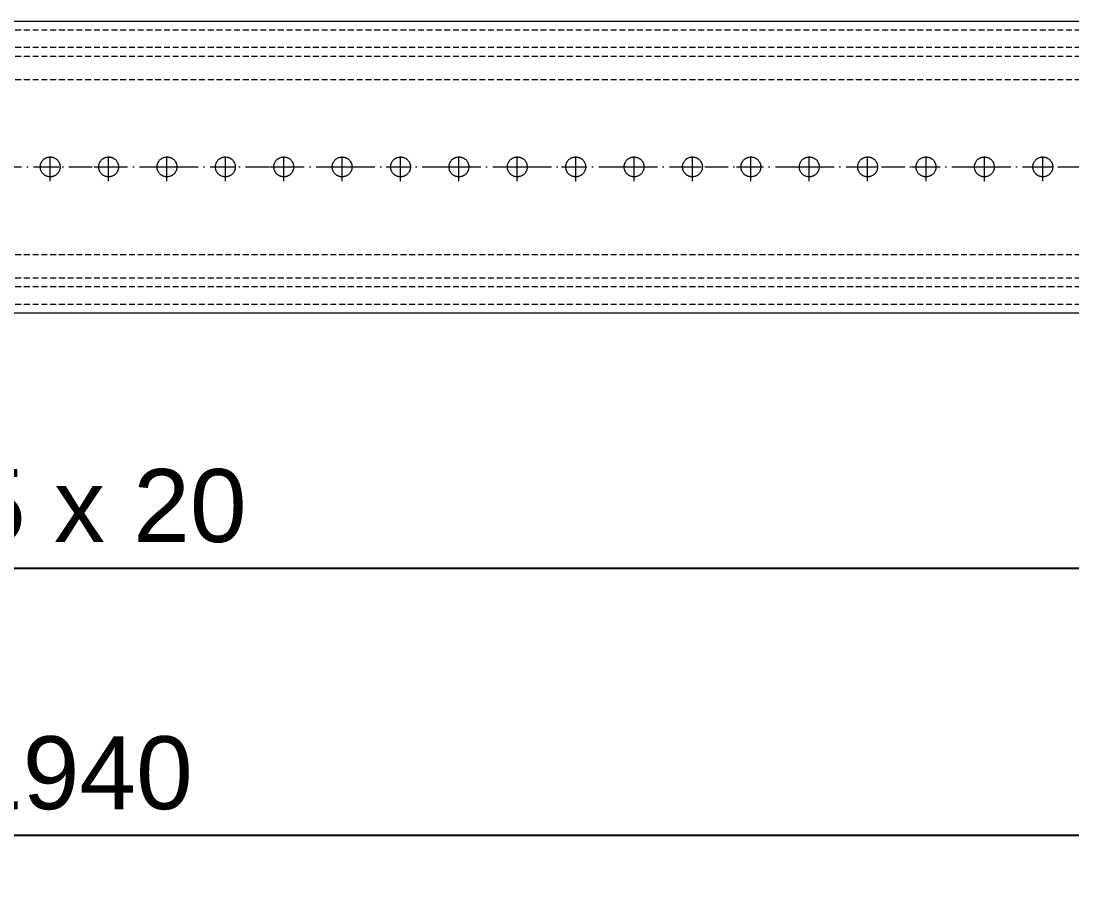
# Model space of a CAD drawing. Header units: millimetres. Extents: x -804 to 5068, y -838 to 556.
# Drawn here: x 950 to 1310, y -838.1 to -544 of the extents above; entities that cross this region are included whole.
import ezdxf

# ---------------------------------------------------------------- set-up
doc = ezdxf.new("R2010")
doc.units = ezdxf.units.MM
doc.linetypes.add('EKSENCIZGI', pattern=[12, 8, -2, 0, -2])
doc.linetypes.add('KESIK', pattern=[3, 2, -1])
for name, color, linetype, lineweight in [('EKSEN', 1, 'EKSENCIZGI', 9), ('GIZLI', 8, 'KESIK', 9), ('GORUNEN', 7, 'Continuous', 9), ('OLCU', 4, 'Continuous', 9)]:
    doc.layers.add(name, color=color, linetype=linetype, lineweight=lineweight)
doc.styles.add('PI3D', font='arial.ttf')
doc.dimstyles.new('PF_MM', dxfattribs={"dimtxt": 25, "dimasz": 20, "dimexe": 15, "dimexo": 12.5, "dimgap": 8.75, "dimtad": 1, "dimdec": 1, "dimtxsty": 'PI3D', "dimcen": 2.5, "dimclrd": 4, "dimclre": 4, "dimclrt": 3, "dimazin": 3, "dimtfac": 1, "dimtmove": 0, "dimatfit": 3})

msp = doc.modelspace()

# ---------------------------------------------------------------- linework, layer by layer
at = {"layer": 'EKSEN'}
for p, q in [((960, -598.9), (960, -589.1)), ((980, -598.9), (980, -589.1)), ((1000, -598.9), (1000, -589.1)), ((1020, -598.9), (1020, -589.1)), ((1040, -598.9), (1040, -589.1)), ((1060, -598.9), (1060, -589.1)), ((1080, -598.9), (1080, -589.1)), ((1100, -598.9), (1100, -589.1)), ((1120, -598.9), (1120, -589.1)), ((1140, -598.9), (1140, -589.1)), ((1160, -598.9), (1160, -589.1)), ((1180, -598.9), (1180, -589.1)), ((1200, -598.9), (1200, -589.1)), ((1220, -598.9), (1220, -589.1)), ((1240, -598.9), (1240, -589.1)), ((1260, -598.9), (1260, -589.1)), ((1280, -598.9), (1280, -589.1)), ((1300, -598.9), (1300, -589.1)), ((-50, -594), (1990, -594)), ((955.1, -594), (964.9, -594)), ((975.1, -594), (984.9, -594)), ((995.1, -594), (1004.9, -594)), ((1015.1, -594), (1024.9, -594)), ((1035.1, -594), (1044.9, -594)), ((1055.1, -594), (1064.9, -594)), ((1075.1, -594), (1084.9, -594)), ((1095.1, -594), (1104.9, -594)), ((1115.1, -594), (1124.9, -594)), ((1135.1, -594), (1144.9, -594)), ((1155.1, -594), (1164.9, -594)), ((1175.1, -594), (1184.9, -594)), ((1195.1, -594), (1204.9, -594)), ((1215.1, -594), (1224.9, -594)), ((1235.1, -594), (1244.9, -594)), ((1255.1, -594), (1264.9, -594)), ((1275.1, -594), (1284.9, -594)), ((1295.1, -594), (1304.9, -594))]:
    msp.add_line(p, q, dxfattribs=at)
at = {"layer": 'GIZLI'}
for points in [[(0, -547), (1940, -547)], [(0, -547), (1940, -547)], [(0, -547), (1940, -547)], [(0, -547), (1940, -547)], [(0, -553), (1940, -553)], [(0, -556), (1940, -556)], [(0, -564), (1940, -564)], [(0, -564), (1940, -564)], [(0, -624), (1940, -624)], [(0, -624), (1940, -624)], [(0, -632), (1940, -632)], [(0, -635), (1940, -635)], [(0, -641), (1940, -641)], [(0, -641), (1940, -641)], [(0, -641), (1940, -641)], [(0, -641), (1940, -641)]]:
    msp.add_lwpolyline(points, dxfattribs=at)
at = {"layer": 'GORUNEN'}
for points in [[(0, -544), (1940, -544)], [(0, -544), (1940, -544)], [(0, -544), (1940, -544)], [(958.37, -596.98), (958.22, -596.9), (958.08, -596.81), (957.94, -596.71), (957.81, -596.6), (957.68, -596.49), (957.56, -596.37), (957.45, -596.25), (957.34, -596.12), (957.24, -595.98), (957.14, -595.84), (957.05, -595.7), (956.97, -595.55), (956.9, -595.39), (956.83, -595.24), (956.78, -595.08), (956.73, -594.92), (956.68, -594.75), (956.65, -594.59), (956.63, -594.42), (956.61, -594.25), (956.6, -594.08), (956.6, -593.91), (956.61, -593.74), (956.63, -593.57), (956.65, -593.41), (956.69, -593.24), (956.73, -593.07), (956.78, -592.91), (956.84, -592.75), (956.9, -592.6), (956.98, -592.44), (957.06, -592.3), (957.15, -592.15), (957.24, -592.01), (957.34, -591.88), (957.45, -591.75), (957.57, -591.62), (957.69, -591.5), (957.82, -591.39), (957.95, -591.29), (958.09, -591.19), (958.23, -591.1), (958.38, -591.01), (958.53, -590.93), (958.68, -590.87), (958.84, -590.8), (959, -590.75), (959.17, -590.7), (959.33, -590.67), (959.5, -590.64), (959.67, -590.62), (959.84, -590.6), (960, -590.6), (960.17, -590.6), (960.34, -590.62), (960.51, -590.64), (960.68, -590.67), (960.84, -590.71), (961.01, -590.75), (961.17, -590.81), (961.32, -590.87), (961.48, -590.94), (961.63, -591.02)], [(961.63, -591.02), (961.78, -591.1), (961.92, -591.19), (962.06, -591.29), (962.19, -591.4), (962.32, -591.51), (962.44, -591.63), (962.55, -591.75), (962.66, -591.88), (962.76, -592.02), (962.86, -592.16), (962.95, -592.3), (963.03, -592.45), (963.1, -592.61), (963.17, -592.76), (963.22, -592.92), (963.27, -593.08), (963.32, -593.25), (963.35, -593.41), (963.37, -593.58), (963.39, -593.75), (963.4, -593.92), (963.4, -594.09), (963.39, -594.26), (963.37, -594.43), (963.35, -594.59), (963.31, -594.76), (963.27, -594.93), (963.22, -595.09), (963.16, -595.25), (963.1, -595.4), (963.02, -595.56), (962.94, -595.7), (962.85, -595.85), (962.76, -595.99), (962.66, -596.12), (962.55, -596.25), (962.43, -596.38), (962.31, -596.5), (962.18, -596.61), (962.05, -596.71), (961.91, -596.81), (961.77, -596.9), (961.62, -596.99), (961.47, -597.07), (961.32, -597.13), (961.16, -597.2), (961, -597.25), (960.83, -597.3), (960.67, -597.33), (960.5, -597.36), (960.33, -597.38), (960.16, -597.4), (960, -597.4), (959.83, -597.4), (959.66, -597.38), (959.49, -597.36), (959.32, -597.33), (959.16, -597.29), (958.99, -597.25), (958.83, -597.19), (958.68, -597.13), (958.52, -597.06), (958.37, -596.98)], [(978.37, -596.98), (978.22, -596.9), (978.08, -596.81), (977.94, -596.71), (977.81, -596.6), (977.68, -596.49), (977.56, -596.37), (977.45, -596.25), (977.34, -596.12), (977.24, -595.98), (977.14, -595.84), (977.05, -595.7), (976.97, -595.55), (976.9, -595.39), (976.83, -595.24), (976.78, -595.08), (976.73, -594.92), (976.68, -594.75), (976.65, -594.59), (976.63, -594.42), (976.61, -594.25), (976.6, -594.08), (976.6, -593.91), (976.61, -593.74), (976.63, -593.57), (976.65, -593.41), (976.69, -593.24), (976.73, -593.07), (976.78, -592.91), (976.84, -592.75), (976.9, -592.6), (976.98, -592.44), (977.06, -592.3), (977.15, -592.15), (977.24, -592.01), (977.34, -591.88), (977.45, -591.75), (977.57, -591.62), (977.69, -591.5), (977.82, -591.39), (977.95, -591.29), (978.09, -591.19), (978.23, -591.1), (978.38, -591.01), (978.53, -590.93), (978.68, -590.87), (978.84, -590.8), (979, -590.75), (979.17, -590.7), (979.33, -590.67), (979.5, -590.64), (979.67, -590.62), (979.84, -590.6), (980, -590.6), (980.17, -590.6), (980.34, -590.62), (980.51, -590.64), (980.68, -590.67), (980.84, -590.71), (981.01, -590.75), (981.17, -590.81), (981.32, -590.87), (981.48, -590.94), (981.63, -591.02)], [(981.63, -591.02), (981.78, -591.1), (981.92, -591.19), (982.06, -591.29), (982.19, -591.4), (982.32, -591.51), (982.44, -591.63), (982.55, -591.75), (982.66, -591.88), (982.76, -592.02), (982.86, -592.16), (982.95, -592.3), (983.03, -592.45), (983.1, -592.61), (983.17, -592.76), (983.22, -592.92), (983.27, -593.08), (983.32, -593.25), (983.35, -593.41), (983.37, -593.58), (983.39, -593.75), (983.4, -593.92), (983.4, -594.09), (983.39, -594.26), (983.37, -594.43), (983.35, -594.59), (983.31, -594.76), (983.27, -594.93), (983.22, -595.09), (983.16, -595.25), (983.1, -595.4), (983.02, -595.56), (982.94, -595.7), (982.85, -595.85), (982.76, -595.99), (982.66, -596.12), (982.55, -596.25), (982.43, -596.38), (982.31, -596.5), (982.18, -596.61), (982.05, -596.71), (981.91, -596.81), (981.77, -596.9), (981.62, -596.99), (981.47, -597.07), (981.32, -597.13), (981.16, -597.2), (981, -597.25), (980.83, -597.3), (980.67, -597.33), (980.5, -597.36), (980.33, -597.38), (980.16, -597.4), (980, -597.4), (979.83, -597.4), (979.66, -597.38), (979.49, -597.36), (979.32, -597.33), (979.16, -597.29), (978.99, -597.25), (978.83, -597.19), (978.68, -597.13), (978.52, -597.06), (978.37, -596.98)], [(998.37, -596.98), (998.22, -596.9), (998.08, -596.81), (997.94, -596.71), (997.81, -596.6), (997.68, -596.49), (997.56, -596.37), (997.45, -596.25), (997.34, -596.12), (997.24, -595.98), (997.14, -595.84), (997.05, -595.7), (996.97, -595.55), (996.9, -595.39), (996.83, -595.24), (996.78, -595.08), (996.73, -594.92), (996.68, -594.75), (996.65, -594.59), (996.63, -594.42), (996.61, -594.25), (996.6, -594.08), (996.6, -593.91), (996.61, -593.74), (996.63, -593.57), (996.65, -593.41), (996.69, -593.24), (996.73, -593.07), (996.78, -592.91), (996.84, -592.75), (996.9, -592.6), (996.98, -592.44), (997.06, -592.3), (997.15, -592.15), (997.24, -592.01), (997.34, -591.88), (997.45, -591.75), (997.57, -591.62), (997.69, -591.5), (997.82, -591.39), (997.95, -591.29), (998.09, -591.19), (998.23, -591.1), (998.38, -591.01), (998.53, -590.93), (998.68, -590.87), (998.84, -590.8), (999, -590.75), (999.17, -590.7), (999.33, -590.67), (999.5, -590.64), (999.67, -590.62), (999.84, -590.6), (1000, -590.6), (1000.17, -590.6), (1000.34, -590.62), (1000.51, -590.64), (1000.68, -590.67), (1000.84, -590.71), (1001.01, -590.75), (1001.17, -590.81), (1001.32, -590.87), (1001.48, -590.94), (1001.63, -591.02)], [(1001.63, -591.02), (1001.78, -591.1), (1001.92, -591.19), (1002.06, -591.29), (1002.19, -591.4), (1002.32, -591.51), (1002.44, -591.63), (1002.55, -591.75), (1002.66, -591.88), (1002.76, -592.02), (1002.86, -592.16), (1002.95, -592.3), (1003.03, -592.45), (1003.1, -592.61), (1003.17, -592.76), (1003.22, -592.92), (1003.27, -593.08), (1003.32, -593.25), (1003.35, -593.41), (1003.37, -593.58), (1003.39, -593.75), (1003.4, -593.92), (1003.4, -594.09), (1003.39, -594.26), (1003.37, -594.43), (1003.35, -594.59), (1003.31, -594.76), (1003.27, -594.93), (1003.22, -595.09), (1003.16, -595.25), (1003.1, -595.4), (1003.02, -595.56), (1002.94, -595.7), (1002.85, -595.85), (1002.76, -595.99), (1002.66, -596.12), (1002.55, -596.25), (1002.43, -596.38), (1002.31, -596.5), (1002.18, -596.61), (1002.05, -596.71), (1001.91, -596.81), (1001.77, -596.9), (1001.62, -596.99), (1001.47, -597.07), (1001.32, -597.13), (1001.16, -597.2), (1001, -597.25), (1000.83, -597.3), (1000.67, -597.33), (1000.5, -597.36), (1000.33, -597.38), (1000.16, -597.4), (1000, -597.4), (999.83, -597.4), (999.66, -597.38), (999.49, -597.36), (999.32, -597.33), (999.16, -597.29), (998.99, -597.25), (998.83, -597.19), (998.68, -597.13), (998.52, -597.06), (998.37, -596.98)], [(1018.37, -596.98), (1018.22, -596.9), (1018.08, -596.81), (1017.94, -596.71), (1017.81, -596.6), (1017.68, -596.49), (1017.56, -596.37), (1017.45, -596.25), (1017.34, -596.12), (1017.24, -595.98), (1017.14, -595.84), (1017.05, -595.7), (1016.97, -595.55), (1016.9, -595.39), (1016.83, -595.24), (1016.78, -595.08), (1016.73, -594.92), (1016.68, -594.75), (1016.65, -594.59), (1016.63, -594.42), (1016.61, -594.25), (1016.6, -594.08), (1016.6, -593.91), (1016.61, -593.74), (1016.63, -593.57), (1016.65, -593.41), (1016.69, -593.24), (1016.73, -593.07), (1016.78, -592.91), (1016.84, -592.75), (1016.9, -592.6), (1016.98, -592.44), (1017.06, -592.3), (1017.15, -592.15), (1017.24, -592.01), (1017.34, -591.88), (1017.45, -591.75), (1017.57, -591.62), (1017.69, -591.5), (1017.82, -591.39), (1017.95, -591.29), (1018.09, -591.19), (1018.23, -591.1), (1018.38, -591.01), (1018.53, -590.93), (1018.68, -590.87), (1018.84, -590.8), (1019, -590.75), (1019.17, -590.7), (1019.33, -590.67), (1019.5, -590.64), (1019.67, -590.62), (1019.84, -590.6), (1020, -590.6), (1020.17, -590.6), (1020.34, -590.62), (1020.51, -590.64), (1020.68, -590.67), (1020.84, -590.71), (1021.01, -590.75), (1021.17, -590.81), (1021.32, -590.87), (1021.48, -590.94), (1021.63, -591.02)], [(1021.63, -591.02), (1021.78, -591.1), (1021.92, -591.19), (1022.06, -591.29), (1022.19, -591.4), (1022.32, -591.51), (1022.44, -591.63), (1022.55, -591.75), (1022.66, -591.88), (1022.76, -592.02), (1022.86, -592.16), (1022.95, -592.3), (1023.03, -592.45), (1023.1, -592.61), (1023.17, -592.76), (1023.22, -592.92), (1023.27, -593.08), (1023.32, -593.25), (1023.35, -593.41), (1023.37, -593.58), (1023.39, -593.75), (1023.4, -593.92), (1023.4, -594.09), (1023.39, -594.26), (1023.37, -594.43), (1023.35, -594.59), (1023.31, -594.76), (1023.27, -594.93), (1023.22, -595.09), (1023.16, -595.25), (1023.1, -595.4), (1023.02, -595.56), (1022.94, -595.7), (1022.85, -595.85), (1022.76, -595.99), (1022.66, -596.12), (1022.55, -596.25), (1022.43, -596.38), (1022.31, -596.5), (1022.18, -596.61), (1022.05, -596.71), (1021.91, -596.81), (1021.77, -596.9), (1021.62, -596.99), (1021.47, -597.07), (1021.32, -597.13), (1021.16, -597.2), (1021, -597.25), (1020.83, -597.3), (1020.67, -597.33), (1020.5, -597.36), (1020.33, -597.38), (1020.16, -597.4), (1020, -597.4), (1019.83, -597.4), (1019.66, -597.38), (1019.49, -597.36), (1019.32, -597.33), (1019.16, -597.29), (1018.99, -597.25), (1018.83, -597.19), (1018.68, -597.13), (1018.52, -597.06), (1018.37, -596.98)], [(1038.37, -596.98), (1038.22, -596.9), (1038.08, -596.81), (1037.94, -596.71), (1037.81, -596.6), (1037.68, -596.49), (1037.56, -596.37), (1037.45, -596.25), (1037.34, -596.12), (1037.24, -595.98), (1037.14, -595.84), (1037.05, -595.7), (1036.97, -595.55), (1036.9, -595.39), (1036.83, -595.24), (1036.78, -595.08), (1036.73, -594.92), (1036.68, -594.75), (1036.65, -594.59), (1036.63, -594.42), (1036.61, -594.25), (1036.6, -594.08), (1036.6, -593.91), (1036.61, -593.74), (1036.63, -593.57), (1036.65, -593.41), (1036.69, -593.24), (1036.73, -593.07), (1036.78, -592.91), (1036.84, -592.75), (1036.9, -592.6), (1036.98, -592.44), (1037.06, -592.3), (1037.15, -592.15), (1037.24, -592.01), (1037.34, -591.88), (1037.45, -591.75), (1037.57, -591.62), (1037.69, -591.5), (1037.82, -591.39), (1037.95, -591.29), (1038.09, -591.19), (1038.23, -591.1), (1038.38, -591.01), (1038.53, -590.93), (1038.68, -590.87), (1038.84, -590.8), (1039, -590.75), (1039.17, -590.7), (1039.33, -590.67), (1039.5, -590.64), (1039.67, -590.62), (1039.84, -590.6), (1040, -590.6), (1040.17, -590.6), (1040.34, -590.62), (1040.51, -590.64), (1040.68, -590.67), (1040.84, -590.71), (1041.01, -590.75), (1041.17, -590.81), (1041.32, -590.87), (1041.48, -590.94), (1041.63, -591.02)], [(1041.63, -591.02), (1041.78, -591.1), (1041.92, -591.19), (1042.06, -591.29), (1042.19, -591.4), (1042.32, -591.51), (1042.44, -591.63), (1042.55, -591.75), (1042.66, -591.88), (1042.76, -592.02), (1042.86, -592.16), (1042.95, -592.3), (1043.03, -592.45), (1043.1, -592.61), (1043.17, -592.76), (1043.22, -592.92), (1043.27, -593.08), (1043.32, -593.25), (1043.35, -593.41), (1043.37, -593.58), (1043.39, -593.75), (1043.4, -593.92), (1043.4, -594.09), (1043.39, -594.26), (1043.37, -594.43), (1043.35, -594.59), (1043.31, -594.76), (1043.27, -594.93), (1043.22, -595.09), (1043.16, -595.25), (1043.1, -595.4), (1043.02, -595.56), (1042.94, -595.7), (1042.85, -595.85), (1042.76, -595.99), (1042.66, -596.12), (1042.55, -596.25), (1042.43, -596.38), (1042.31, -596.5), (1042.18, -596.61), (1042.05, -596.71), (1041.91, -596.81), (1041.77, -596.9), (1041.62, -596.99), (1041.47, -597.07), (1041.32, -597.13), (1041.16, -597.2), (1041, -597.25), (1040.83, -597.3), (1040.67, -597.33), (1040.5, -597.36), (1040.33, -597.38), (1040.16, -597.4), (1040, -597.4), (1039.83, -597.4), (1039.66, -597.38), (1039.49, -597.36), (1039.32, -597.33), (1039.16, -597.29), (1038.99, -597.25), (1038.83, -597.19), (1038.68, -597.13), (1038.52, -597.06), (1038.37, -596.98)], [(1058.37, -596.98), (1058.22, -596.9), (1058.08, -596.81), (1057.94, -596.71), (1057.81, -596.6), (1057.68, -596.49), (1057.56, -596.37), (1057.45, -596.25), (1057.34, -596.12), (1057.24, -595.98), (1057.14, -595.84), (1057.05, -595.7), (1056.97, -595.55), (1056.9, -595.39), (1056.83, -595.24), (1056.78, -595.08), (1056.73, -594.92), (1056.68, -594.75), (1056.65, -594.59), (1056.63, -594.42), (1056.61, -594.25), (1056.6, -594.08), (1056.6, -593.91), (1056.61, -593.74), (1056.63, -593.57), (1056.65, -593.41), (1056.69, -593.24), (1056.73, -593.07), (1056.78, -592.91), (1056.84, -592.75), (1056.9, -592.6), (1056.98, -592.44), (1057.06, -592.3), (1057.15, -592.15), (1057.24, -592.01), (1057.34, -591.88), (1057.45, -591.75), (1057.57, -591.62), (1057.69, -591.5), (1057.82, -591.39), (1057.95, -591.29), (1058.09, -591.19), (1058.23, -591.1), (1058.38, -591.01), (1058.53, -590.93), (1058.68, -590.87), (1058.84, -590.8), (1059, -590.75), (1059.17, -590.7), (1059.33, -590.67), (1059.5, -590.64), (1059.67, -590.62), (1059.84, -590.6), (1060, -590.6), (1060.17, -590.6), (1060.34, -590.62), (1060.51, -590.64), (1060.68, -590.67), (1060.84, -590.71), (1061.01, -590.75), (1061.17, -590.81), (1061.32, -590.87), (1061.48, -590.94), (1061.63, -591.02)], [(1061.63, -591.02), (1061.78, -591.1), (1061.92, -591.19), (1062.06, -591.29), (1062.19, -591.4), (1062.32, -591.51), (1062.44, -591.63), (1062.55, -591.75), (1062.66, -591.88), (1062.76, -592.02), (1062.86, -592.16), (1062.95, -592.3), (1063.03, -592.45), (1063.1, -592.61), (1063.17, -592.76), (1063.22, -592.92), (1063.27, -593.08), (1063.32, -593.25), (1063.35, -593.41), (1063.37, -593.58), (1063.39, -593.75), (1063.4, -593.92), (1063.4, -594.09), (1063.39, -594.26), (1063.37, -594.43), (1063.35, -594.59), (1063.31, -594.76), (1063.27, -594.93), (1063.22, -595.09), (1063.16, -595.25), (1063.1, -595.4), (1063.02, -595.56), (1062.94, -595.7), (1062.85, -595.85), (1062.76, -595.99), (1062.66, -596.12), (1062.55, -596.25), (1062.43, -596.38), (1062.31, -596.5), (1062.18, -596.61), (1062.05, -596.71), (1061.91, -596.81), (1061.77, -596.9), (1061.62, -596.99), (1061.47, -597.07), (1061.32, -597.13), (1061.16, -597.2), (1061, -597.25), (1060.83, -597.3), (1060.67, -597.33), (1060.5, -597.36), (1060.33, -597.38), (1060.16, -597.4), (1060, -597.4), (1059.83, -597.4), (1059.66, -597.38), (1059.49, -597.36), (1059.32, -597.33), (1059.16, -597.29), (1058.99, -597.25), (1058.83, -597.19), (1058.68, -597.13), (1058.52, -597.06), (1058.37, -596.98)], [(1078.37, -596.98), (1078.22, -596.9), (1078.08, -596.81), (1077.94, -596.71), (1077.81, -596.6), (1077.68, -596.49), (1077.56, -596.37), (1077.45, -596.25), (1077.34, -596.12), (1077.24, -595.98), (1077.14, -595.84), (1077.05, -595.7), (1076.97, -595.55), (1076.9, -595.39), (1076.83, -595.24), (1076.78, -595.08), (1076.73, -594.92), (1076.68, -594.75), (1076.65, -594.59), (1076.63, -594.42), (1076.61, -594.25), (1076.6, -594.08), (1076.6, -593.91), (1076.61, -593.74), (1076.63, -593.57), (1076.65, -593.41), (1076.69, -593.24), (1076.73, -593.07), (1076.78, -592.91), (1076.84, -592.75), (1076.9, -592.6), (1076.98, -592.44), (1077.06, -592.3), (1077.15, -592.15), (1077.24, -592.01), (1077.34, -591.88), (1077.45, -591.75), (1077.57, -591.62), (1077.69, -591.5), (1077.82, -591.39), (1077.95, -591.29), (1078.09, -591.19), (1078.23, -591.1), (1078.38, -591.01), (1078.53, -590.93), (1078.68, -590.87), (1078.84, -590.8), (1079, -590.75), (1079.17, -590.7), (1079.33, -590.67), (1079.5, -590.64), (1079.67, -590.62), (1079.84, -590.6), (1080, -590.6), (1080.17, -590.6), (1080.34, -590.62), (1080.51, -590.64), (1080.68, -590.67), (1080.84, -590.71), (1081.01, -590.75), (1081.17, -590.81), (1081.32, -590.87), (1081.48, -590.94), (1081.63, -591.02)], [(1081.63, -591.02), (1081.78, -591.1), (1081.92, -591.19), (1082.06, -591.29), (1082.19, -591.4), (1082.32, -591.51), (1082.44, -591.63), (1082.55, -591.75), (1082.66, -591.88), (1082.76, -592.02), (1082.86, -592.16), (1082.95, -592.3), (1083.03, -592.45), (1083.1, -592.61), (1083.17, -592.76), (1083.22, -592.92), (1083.27, -593.08), (1083.32, -593.25), (1083.35, -593.41), (1083.37, -593.58), (1083.39, -593.75), (1083.4, -593.92), (1083.4, -594.09), (1083.39, -594.26), (1083.37, -594.43), (1083.35, -594.59), (1083.31, -594.76), (1083.27, -594.93), (1083.22, -595.09), (1083.16, -595.25), (1083.1, -595.4), (1083.02, -595.56), (1082.94, -595.7), (1082.85, -595.85), (1082.76, -595.99), (1082.66, -596.12), (1082.55, -596.25), (1082.43, -596.38), (1082.31, -596.5), (1082.18, -596.61), (1082.05, -596.71), (1081.91, -596.81), (1081.77, -596.9), (1081.62, -596.99), (1081.47, -597.07), (1081.32, -597.13), (1081.16, -597.2), (1081, -597.25), (1080.83, -597.3), (1080.67, -597.33), (1080.5, -597.36), (1080.33, -597.38), (1080.16, -597.4), (1080, -597.4), (1079.83, -597.4), (1079.66, -597.38), (1079.49, -597.36), (1079.32, -597.33), (1079.16, -597.29), (1078.99, -597.25), (1078.83, -597.19), (1078.68, -597.13), (1078.52, -597.06), (1078.37, -596.98)], [(1098.37, -596.98), (1098.22, -596.9), (1098.08, -596.81), (1097.94, -596.71), (1097.81, -596.6), (1097.68, -596.49), (1097.56, -596.37), (1097.45, -596.25), (1097.34, -596.12), (1097.24, -595.98), (1097.14, -595.84), (1097.05, -595.7), (1096.97, -595.55), (1096.9, -595.39), (1096.83, -595.24), (1096.78, -595.08), (1096.73, -594.92), (1096.68, -594.75), (1096.65, -594.59), (1096.63, -594.42), (1096.61, -594.25), (1096.6, -594.08), (1096.6, -593.91), (1096.61, -593.74), (1096.63, -593.57), (1096.65, -593.41), (1096.69, -593.24), (1096.73, -593.07), (1096.78, -592.91), (1096.84, -592.75), (1096.9, -592.6), (1096.98, -592.44), (1097.06, -592.3), (1097.15, -592.15), (1097.24, -592.01), (1097.34, -591.88), (1097.45, -591.75), (1097.57, -591.62), (1097.69, -591.5), (1097.82, -591.39), (1097.95, -591.29), (1098.09, -591.19), (1098.23, -591.1), (1098.38, -591.01), (1098.53, -590.93), (1098.68, -590.87), (1098.84, -590.8), (1099, -590.75), (1099.17, -590.7), (1099.33, -590.67), (1099.5, -590.64), (1099.67, -590.62), (1099.84, -590.6), (1100, -590.6), (1100.17, -590.6), (1100.34, -590.62), (1100.51, -590.64), (1100.68, -590.67), (1100.84, -590.71), (1101.01, -590.75), (1101.17, -590.81), (1101.32, -590.87), (1101.48, -590.94), (1101.63, -591.02)], [(1101.63, -591.02), (1101.78, -591.1), (1101.92, -591.19), (1102.06, -591.29), (1102.19, -591.4), (1102.32, -591.51), (1102.44, -591.63), (1102.55, -591.75), (1102.66, -591.88), (1102.76, -592.02), (1102.86, -592.16), (1102.95, -592.3), (1103.03, -592.45), (1103.1, -592.61), (1103.17, -592.76), (1103.22, -592.92), (1103.27, -593.08), (1103.32, -593.25), (1103.35, -593.41), (1103.37, -593.58), (1103.39, -593.75), (1103.4, -593.92), (1103.4, -594.09), (1103.39, -594.26), (1103.37, -594.43), (1103.35, -594.59), (1103.31, -594.76), (1103.27, -594.93), (1103.22, -595.09), (1103.16, -595.25), (1103.1, -595.4), (1103.02, -595.56), (1102.94, -595.7), (1102.85, -595.85), (1102.76, -595.99), (1102.66, -596.12), (1102.55, -596.25), (1102.43, -596.38), (1102.31, -596.5), (1102.18, -596.61), (1102.05, -596.71), (1101.91, -596.81), (1101.77, -596.9), (1101.62, -596.99), (1101.47, -597.07), (1101.32, -597.13), (1101.16, -597.2), (1101, -597.25), (1100.83, -597.3), (1100.67, -597.33), (1100.5, -597.36), (1100.33, -597.38), (1100.16, -597.4), (1100, -597.4), (1099.83, -597.4), (1099.66, -597.38), (1099.49, -597.36), (1099.32, -597.33), (1099.16, -597.29), (1098.99, -597.25), (1098.83, -597.19), (1098.68, -597.13), (1098.52, -597.06), (1098.37, -596.98)], [(1118.37, -596.98), (1118.22, -596.9), (1118.08, -596.81), (1117.94, -596.71), (1117.81, -596.6), (1117.68, -596.49), (1117.56, -596.37), (1117.45, -596.25), (1117.34, -596.12), (1117.24, -595.98), (1117.14, -595.84), (1117.05, -595.7), (1116.97, -595.55), (1116.9, -595.39), (1116.83, -595.24), (1116.78, -595.08), (1116.73, -594.92), (1116.68, -594.75), (1116.65, -594.59), (1116.63, -594.42), (1116.61, -594.25), (1116.6, -594.08), (1116.6, -593.91), (1116.61, -593.74), (1116.63, -593.57), (1116.65, -593.41), (1116.69, -593.24), (1116.73, -593.07), (1116.78, -592.91), (1116.84, -592.75), (1116.9, -592.6), (1116.98, -592.44), (1117.06, -592.3), (1117.15, -592.15), (1117.24, -592.01), (1117.34, -591.88), (1117.45, -591.75), (1117.57, -591.62), (1117.69, -591.5), (1117.82, -591.39), (1117.95, -591.29), (1118.09, -591.19), (1118.23, -591.1), (1118.38, -591.01), (1118.53, -590.93), (1118.68, -590.87), (1118.84, -590.8), (1119, -590.75), (1119.17, -590.7), (1119.33, -590.67), (1119.5, -590.64), (1119.67, -590.62), (1119.84, -590.6), (1120, -590.6), (1120.17, -590.6), (1120.34, -590.62), (1120.51, -590.64), (1120.68, -590.67), (1120.84, -590.71), (1121.01, -590.75), (1121.17, -590.81), (1121.32, -590.87), (1121.48, -590.94), (1121.63, -591.02)], [(1121.63, -591.02), (1121.78, -591.1), (1121.92, -591.19), (1122.06, -591.29), (1122.19, -591.4), (1122.32, -591.51), (1122.44, -591.63), (1122.55, -591.75), (1122.66, -591.88), (1122.76, -592.02), (1122.86, -592.16), (1122.95, -592.3), (1123.03, -592.45), (1123.1, -592.61), (1123.17, -592.76), (1123.22, -592.92), (1123.27, -593.08), (1123.32, -593.25), (1123.35, -593.41), (1123.37, -593.58), (1123.39, -593.75), (1123.4, -593.92), (1123.4, -594.09), (1123.39, -594.26), (1123.37, -594.43), (1123.35, -594.59), (1123.31, -594.76), (1123.27, -594.93), (1123.22, -595.09), (1123.16, -595.25), (1123.1, -595.4), (1123.02, -595.56), (1122.94, -595.7), (1122.85, -595.85), (1122.76, -595.99), (1122.66, -596.12), (1122.55, -596.25), (1122.43, -596.38), (1122.31, -596.5), (1122.18, -596.61), (1122.05, -596.71), (1121.91, -596.81), (1121.77, -596.9), (1121.62, -596.99), (1121.47, -597.07), (1121.32, -597.13), (1121.16, -597.2), (1121, -597.25), (1120.83, -597.3), (1120.67, -597.33), (1120.5, -597.36), (1120.33, -597.38), (1120.16, -597.4), (1120, -597.4), (1119.83, -597.4), (1119.66, -597.38), (1119.49, -597.36), (1119.32, -597.33), (1119.16, -597.29), (1118.99, -597.25), (1118.83, -597.19), (1118.68, -597.13), (1118.52, -597.06), (1118.37, -596.98)], [(1138.37, -596.98), (1138.22, -596.9), (1138.08, -596.81), (1137.94, -596.71), (1137.81, -596.6), (1137.68, -596.49), (1137.56, -596.37), (1137.45, -596.25), (1137.34, -596.12), (1137.24, -595.98), (1137.14, -595.84), (1137.05, -595.7), (1136.97, -595.55), (1136.9, -595.39), (1136.83, -595.24), (1136.78, -595.08), (1136.73, -594.92), (1136.68, -594.75), (1136.65, -594.59), (1136.63, -594.42), (1136.61, -594.25), (1136.6, -594.08), (1136.6, -593.91), (1136.61, -593.74), (1136.63, -593.57), (1136.65, -593.41), (1136.69, -593.24), (1136.73, -593.07), (1136.78, -592.91), (1136.84, -592.75), (1136.9, -592.6), (1136.98, -592.44), (1137.06, -592.3), (1137.15, -592.15), (1137.24, -592.01), (1137.34, -591.88), (1137.45, -591.75), (1137.57, -591.62), (1137.69, -591.5), (1137.82, -591.39), (1137.95, -591.29), (1138.09, -591.19), (1138.23, -591.1), (1138.38, -591.01), (1138.53, -590.93), (1138.68, -590.87), (1138.84, -590.8), (1139, -590.75), (1139.17, -590.7), (1139.33, -590.67), (1139.5, -590.64), (1139.67, -590.62), (1139.84, -590.6), (1140, -590.6), (1140.17, -590.6), (1140.34, -590.62), (1140.51, -590.64), (1140.68, -590.67), (1140.84, -590.71), (1141.01, -590.75), (1141.17, -590.81), (1141.32, -590.87), (1141.48, -590.94), (1141.63, -591.02)], [(1141.63, -591.02), (1141.78, -591.1), (1141.92, -591.19), (1142.06, -591.29), (1142.19, -591.4), (1142.32, -591.51), (1142.44, -591.63), (1142.55, -591.75), (1142.66, -591.88), (1142.76, -592.02), (1142.86, -592.16), (1142.95, -592.3), (1143.03, -592.45), (1143.1, -592.61), (1143.17, -592.76), (1143.22, -592.92), (1143.27, -593.08), (1143.32, -593.25), (1143.35, -593.41), (1143.37, -593.58), (1143.39, -593.75), (1143.4, -593.92), (1143.4, -594.09), (1143.39, -594.26), (1143.37, -594.43), (1143.35, -594.59), (1143.31, -594.76), (1143.27, -594.93), (1143.22, -595.09), (1143.16, -595.25), (1143.1, -595.4), (1143.02, -595.56), (1142.94, -595.7), (1142.85, -595.85), (1142.76, -595.99), (1142.66, -596.12), (1142.55, -596.25), (1142.43, -596.38), (1142.31, -596.5), (1142.18, -596.61), (1142.05, -596.71), (1141.91, -596.81), (1141.77, -596.9), (1141.62, -596.99), (1141.47, -597.07), (1141.32, -597.13), (1141.16, -597.2), (1141, -597.25), (1140.83, -597.3), (1140.67, -597.33), (1140.5, -597.36), (1140.33, -597.38), (1140.16, -597.4), (1140, -597.4), (1139.83, -597.4), (1139.66, -597.38), (1139.49, -597.36), (1139.32, -597.33), (1139.16, -597.29), (1138.99, -597.25), (1138.83, -597.19), (1138.68, -597.13), (1138.52, -597.06), (1138.37, -596.98)], [(1158.37, -596.98), (1158.22, -596.9), (1158.08, -596.81), (1157.94, -596.71), (1157.81, -596.6), (1157.68, -596.49), (1157.56, -596.37), (1157.45, -596.25), (1157.34, -596.12), (1157.24, -595.98), (1157.14, -595.84), (1157.05, -595.7), (1156.97, -595.55), (1156.9, -595.39), (1156.83, -595.24), (1156.78, -595.08), (1156.73, -594.92), (1156.68, -594.75), (1156.65, -594.59), (1156.63, -594.42), (1156.61, -594.25), (1156.6, -594.08), (1156.6, -593.91), (1156.61, -593.74), (1156.63, -593.57), (1156.65, -593.41), (1156.69, -593.24), (1156.73, -593.07), (1156.78, -592.91), (1156.84, -592.75), (1156.9, -592.6), (1156.98, -592.44), (1157.06, -592.3), (1157.15, -592.15), (1157.24, -592.01), (1157.34, -591.88), (1157.45, -591.75), (1157.57, -591.62), (1157.69, -591.5), (1157.82, -591.39), (1157.95, -591.29), (1158.09, -591.19), (1158.23, -591.1), (1158.38, -591.01), (1158.53, -590.93), (1158.68, -590.87), (1158.84, -590.8), (1159, -590.75), (1159.17, -590.7), (1159.33, -590.67), (1159.5, -590.64), (1159.67, -590.62), (1159.84, -590.6), (1160, -590.6), (1160.17, -590.6), (1160.34, -590.62), (1160.51, -590.64), (1160.68, -590.67), (1160.84, -590.71), (1161.01, -590.75), (1161.17, -590.81), (1161.32, -590.87), (1161.48, -590.94), (1161.63, -591.02)], [(1161.63, -591.02), (1161.78, -591.1), (1161.92, -591.19), (1162.06, -591.29), (1162.19, -591.4), (1162.32, -591.51), (1162.44, -591.63), (1162.55, -591.75), (1162.66, -591.88), (1162.76, -592.02), (1162.86, -592.16), (1162.95, -592.3), (1163.03, -592.45), (1163.1, -592.61), (1163.17, -592.76), (1163.22, -592.92), (1163.27, -593.08), (1163.32, -593.25), (1163.35, -593.41), (1163.37, -593.58), (1163.39, -593.75), (1163.4, -593.92), (1163.4, -594.09), (1163.39, -594.26), (1163.37, -594.43), (1163.35, -594.59), (1163.31, -594.76), (1163.27, -594.93), (1163.22, -595.09), (1163.16, -595.25), (1163.1, -595.4), (1163.02, -595.56), (1162.94, -595.7), (1162.85, -595.85), (1162.76, -595.99), (1162.66, -596.12), (1162.55, -596.25), (1162.43, -596.38), (1162.31, -596.5), (1162.18, -596.61), (1162.05, -596.71), (1161.91, -596.81), (1161.77, -596.9), (1161.62, -596.99), (1161.47, -597.07), (1161.32, -597.13), (1161.16, -597.2), (1161, -597.25), (1160.83, -597.3), (1160.67, -597.33), (1160.5, -597.36), (1160.33, -597.38), (1160.16, -597.4), (1160, -597.4), (1159.83, -597.4), (1159.66, -597.38), (1159.49, -597.36), (1159.32, -597.33), (1159.16, -597.29), (1158.99, -597.25), (1158.83, -597.19), (1158.68, -597.13), (1158.52, -597.06), (1158.37, -596.98)], [(1178.37, -596.98), (1178.22, -596.9), (1178.08, -596.81), (1177.94, -596.71), (1177.81, -596.6), (1177.68, -596.49), (1177.56, -596.37), (1177.45, -596.25), (1177.34, -596.12), (1177.24, -595.98), (1177.14, -595.84), (1177.05, -595.7), (1176.97, -595.55), (1176.9, -595.39), (1176.83, -595.24), (1176.78, -595.08), (1176.73, -594.92), (1176.68, -594.75), (1176.65, -594.59), (1176.63, -594.42), (1176.61, -594.25), (1176.6, -594.08), (1176.6, -593.91), (1176.61, -593.74), (1176.63, -593.57), (1176.65, -593.41), (1176.69, -593.24), (1176.73, -593.07), (1176.78, -592.91), (1176.84, -592.75), (1176.9, -592.6), (1176.98, -592.44), (1177.06, -592.3), (1177.15, -592.15), (1177.24, -592.01), (1177.34, -591.88), (1177.45, -591.75), (1177.57, -591.62), (1177.69, -591.5), (1177.82, -591.39), (1177.95, -591.29), (1178.09, -591.19), (1178.23, -591.1), (1178.38, -591.01), (1178.53, -590.93), (1178.68, -590.87), (1178.84, -590.8), (1179, -590.75), (1179.17, -590.7), (1179.33, -590.67), (1179.5, -590.64), (1179.67, -590.62), (1179.84, -590.6), (1180, -590.6), (1180.17, -590.6), (1180.34, -590.62), (1180.51, -590.64), (1180.68, -590.67), (1180.84, -590.71), (1181.01, -590.75), (1181.17, -590.81), (1181.32, -590.87), (1181.48, -590.94), (1181.63, -591.02)], [(1181.63, -591.02), (1181.78, -591.1), (1181.92, -591.19), (1182.06, -591.29), (1182.19, -591.4), (1182.32, -591.51), (1182.44, -591.63), (1182.55, -591.75), (1182.66, -591.88), (1182.76, -592.02), (1182.86, -592.16), (1182.95, -592.3), (1183.03, -592.45), (1183.1, -592.61), (1183.17, -592.76), (1183.22, -592.92), (1183.27, -593.08), (1183.32, -593.25), (1183.35, -593.41), (1183.37, -593.58), (1183.39, -593.75), (1183.4, -593.92), (1183.4, -594.09), (1183.39, -594.26), (1183.37, -594.43), (1183.35, -594.59), (1183.31, -594.76), (1183.27, -594.93), (1183.22, -595.09), (1183.16, -595.25), (1183.1, -595.4), (1183.02, -595.56), (1182.94, -595.7), (1182.85, -595.85), (1182.76, -595.99), (1182.66, -596.12), (1182.55, -596.25), (1182.43, -596.38), (1182.31, -596.5), (1182.18, -596.61), (1182.05, -596.71), (1181.91, -596.81), (1181.77, -596.9), (1181.62, -596.99), (1181.47, -597.07), (1181.32, -597.13), (1181.16, -597.2), (1181, -597.25), (1180.83, -597.3), (1180.67, -597.33), (1180.5, -597.36), (1180.33, -597.38), (1180.16, -597.4), (1180, -597.4), (1179.83, -597.4), (1179.66, -597.38), (1179.49, -597.36), (1179.32, -597.33), (1179.16, -597.29), (1178.99, -597.25), (1178.83, -597.19), (1178.68, -597.13), (1178.52, -597.06), (1178.37, -596.98)], [(1198.37, -596.98), (1198.22, -596.9), (1198.08, -596.81), (1197.94, -596.71), (1197.81, -596.6), (1197.68, -596.49), (1197.56, -596.37), (1197.45, -596.25), (1197.34, -596.12), (1197.24, -595.98), (1197.14, -595.84), (1197.05, -595.7), (1196.97, -595.55), (1196.9, -595.39), (1196.83, -595.24), (1196.78, -595.08), (1196.73, -594.92), (1196.68, -594.75), (1196.65, -594.59), (1196.63, -594.42), (1196.61, -594.25), (1196.6, -594.08), (1196.6, -593.91), (1196.61, -593.74), (1196.63, -593.57), (1196.65, -593.41), (1196.69, -593.24), (1196.73, -593.07), (1196.78, -592.91), (1196.84, -592.75), (1196.9, -592.6), (1196.98, -592.44), (1197.06, -592.3), (1197.15, -592.15), (1197.24, -592.01), (1197.34, -591.88), (1197.45, -591.75), (1197.57, -591.62), (1197.69, -591.5), (1197.82, -591.39), (1197.95, -591.29), (1198.09, -591.19), (1198.23, -591.1), (1198.38, -591.01), (1198.53, -590.93), (1198.68, -590.87), (1198.84, -590.8), (1199, -590.75), (1199.17, -590.7), (1199.33, -590.67), (1199.5, -590.64), (1199.67, -590.62), (1199.84, -590.6), (1200, -590.6), (1200.17, -590.6), (1200.34, -590.62), (1200.51, -590.64), (1200.68, -590.67), (1200.84, -590.71), (1201.01, -590.75), (1201.17, -590.81), (1201.32, -590.87), (1201.48, -590.94), (1201.63, -591.02)], [(1201.63, -591.02), (1201.78, -591.1), (1201.92, -591.19), (1202.06, -591.29), (1202.19, -591.4), (1202.32, -591.51), (1202.44, -591.63), (1202.55, -591.75), (1202.66, -591.88), (1202.76, -592.02), (1202.86, -592.16), (1202.95, -592.3), (1203.03, -592.45), (1203.1, -592.61), (1203.17, -592.76), (1203.22, -592.92), (1203.27, -593.08), (1203.32, -593.25), (1203.35, -593.41), (1203.37, -593.58), (1203.39, -593.75), (1203.4, -593.92), (1203.4, -594.09), (1203.39, -594.26), (1203.37, -594.43), (1203.35, -594.59), (1203.31, -594.76), (1203.27, -594.93), (1203.22, -595.09), (1203.16, -595.25), (1203.1, -595.4), (1203.02, -595.56), (1202.94, -595.7), (1202.85, -595.85), (1202.76, -595.99), (1202.66, -596.12), (1202.55, -596.25), (1202.43, -596.38), (1202.31, -596.5), (1202.18, -596.61), (1202.05, -596.71), (1201.91, -596.81), (1201.77, -596.9), (1201.62, -596.99), (1201.47, -597.07), (1201.32, -597.13), (1201.16, -597.2), (1201, -597.25), (1200.83, -597.3), (1200.67, -597.33), (1200.5, -597.36), (1200.33, -597.38), (1200.16, -597.4), (1200, -597.4), (1199.83, -597.4), (1199.66, -597.38), (1199.49, -597.36), (1199.32, -597.33), (1199.16, -597.29), (1198.99, -597.25), (1198.83, -597.19), (1198.68, -597.13), (1198.52, -597.06), (1198.37, -596.98)], [(1218.37, -596.98), (1218.22, -596.9), (1218.08, -596.81), (1217.94, -596.71), (1217.81, -596.6), (1217.68, -596.49), (1217.56, -596.37), (1217.45, -596.25), (1217.34, -596.12), (1217.24, -595.98), (1217.14, -595.84), (1217.05, -595.7), (1216.97, -595.55), (1216.9, -595.39), (1216.83, -595.24), (1216.78, -595.08), (1216.73, -594.92), (1216.68, -594.75), (1216.65, -594.59), (1216.63, -594.42), (1216.61, -594.25), (1216.6, -594.08), (1216.6, -593.91), (1216.61, -593.74), (1216.63, -593.57), (1216.65, -593.41), (1216.69, -593.24), (1216.73, -593.07), (1216.78, -592.91), (1216.84, -592.75), (1216.9, -592.6), (1216.98, -592.44), (1217.06, -592.3), (1217.15, -592.15), (1217.24, -592.01), (1217.34, -591.88), (1217.45, -591.75), (1217.57, -591.62), (1217.69, -591.5), (1217.82, -591.39), (1217.95, -591.29), (1218.09, -591.19), (1218.23, -591.1), (1218.38, -591.01), (1218.53, -590.93), (1218.68, -590.87), (1218.84, -590.8), (1219, -590.75), (1219.17, -590.7), (1219.33, -590.67), (1219.5, -590.64), (1219.67, -590.62), (1219.84, -590.6), (1220, -590.6), (1220.17, -590.6), (1220.34, -590.62), (1220.51, -590.64), (1220.68, -590.67), (1220.84, -590.71), (1221.01, -590.75), (1221.17, -590.81), (1221.32, -590.87), (1221.48, -590.94), (1221.63, -591.02)], [(1221.63, -591.02), (1221.78, -591.1), (1221.92, -591.19), (1222.06, -591.29), (1222.19, -591.4), (1222.32, -591.51), (1222.44, -591.63), (1222.55, -591.75), (1222.66, -591.88), (1222.76, -592.02), (1222.86, -592.16), (1222.95, -592.3), (1223.03, -592.45), (1223.1, -592.61), (1223.17, -592.76), (1223.22, -592.92), (1223.27, -593.08), (1223.32, -593.25), (1223.35, -593.41), (1223.37, -593.58), (1223.39, -593.75), (1223.4, -593.92), (1223.4, -594.09), (1223.39, -594.26), (1223.37, -594.43), (1223.35, -594.59), (1223.31, -594.76), (1223.27, -594.93), (1223.22, -595.09), (1223.16, -595.25), (1223.1, -595.4), (1223.02, -595.56), (1222.94, -595.7), (1222.85, -595.85), (1222.76, -595.99), (1222.66, -596.12), (1222.55, -596.25), (1222.43, -596.38), (1222.31, -596.5), (1222.18, -596.61), (1222.05, -596.71), (1221.91, -596.81), (1221.77, -596.9), (1221.62, -596.99), (1221.47, -597.07), (1221.32, -597.13), (1221.16, -597.2), (1221, -597.25), (1220.83, -597.3), (1220.67, -597.33), (1220.5, -597.36), (1220.33, -597.38), (1220.16, -597.4), (1220, -597.4), (1219.83, -597.4), (1219.66, -597.38), (1219.49, -597.36), (1219.32, -597.33), (1219.16, -597.29), (1218.99, -597.25), (1218.83, -597.19), (1218.68, -597.13), (1218.52, -597.06), (1218.37, -596.98)], [(1238.37, -596.98), (1238.22, -596.9), (1238.08, -596.81), (1237.94, -596.71), (1237.81, -596.6), (1237.68, -596.49), (1237.56, -596.37), (1237.45, -596.25), (1237.34, -596.12), (1237.24, -595.98), (1237.14, -595.84), (1237.05, -595.7), (1236.97, -595.55), (1236.9, -595.39), (1236.83, -595.24), (1236.78, -595.08), (1236.73, -594.92), (1236.68, -594.75), (1236.65, -594.59), (1236.63, -594.42), (1236.61, -594.25), (1236.6, -594.08), (1236.6, -593.91), (1236.61, -593.74), (1236.63, -593.57), (1236.65, -593.41), (1236.69, -593.24), (1236.73, -593.07), (1236.78, -592.91), (1236.84, -592.75), (1236.9, -592.6), (1236.98, -592.44), (1237.06, -592.3), (1237.15, -592.15), (1237.24, -592.01), (1237.34, -591.88), (1237.45, -591.75), (1237.57, -591.62), (1237.69, -591.5), (1237.82, -591.39), (1237.95, -591.29), (1238.09, -591.19), (1238.23, -591.1), (1238.38, -591.01), (1238.53, -590.93), (1238.68, -590.87), (1238.84, -590.8), (1239, -590.75), (1239.17, -590.7), (1239.33, -590.67), (1239.5, -590.64), (1239.67, -590.62), (1239.84, -590.6), (1240, -590.6), (1240.17, -590.6), (1240.34, -590.62), (1240.51, -590.64), (1240.68, -590.67), (1240.84, -590.71), (1241.01, -590.75), (1241.17, -590.81), (1241.32, -590.87), (1241.48, -590.94), (1241.63, -591.02)], [(1241.63, -591.02), (1241.78, -591.1), (1241.92, -591.19), (1242.06, -591.29), (1242.19, -591.4), (1242.32, -591.51), (1242.44, -591.63), (1242.55, -591.75), (1242.66, -591.88), (1242.76, -592.02), (1242.86, -592.16), (1242.95, -592.3), (1243.03, -592.45), (1243.1, -592.61), (1243.17, -592.76), (1243.22, -592.92), (1243.27, -593.08), (1243.32, -593.25), (1243.35, -593.41), (1243.37, -593.58), (1243.39, -593.75), (1243.4, -593.92), (1243.4, -594.09), (1243.39, -594.26), (1243.37, -594.43), (1243.35, -594.59), (1243.31, -594.76), (1243.27, -594.93), (1243.22, -595.09), (1243.16, -595.25), (1243.1, -595.4), (1243.02, -595.56), (1242.94, -595.7), (1242.85, -595.85), (1242.76, -595.99), (1242.66, -596.12), (1242.55, -596.25), (1242.43, -596.38), (1242.31, -596.5), (1242.18, -596.61), (1242.05, -596.71), (1241.91, -596.81), (1241.77, -596.9), (1241.62, -596.99), (1241.47, -597.07), (1241.32, -597.13), (1241.16, -597.2), (1241, -597.25), (1240.83, -597.3), (1240.67, -597.33), (1240.5, -597.36), (1240.33, -597.38), (1240.16, -597.4), (1240, -597.4), (1239.83, -597.4), (1239.66, -597.38), (1239.49, -597.36), (1239.32, -597.33), (1239.16, -597.29), (1238.99, -597.25), (1238.83, -597.19), (1238.68, -597.13), (1238.52, -597.06), (1238.37, -596.98)], [(1258.37, -596.98), (1258.22, -596.9), (1258.08, -596.81), (1257.94, -596.71), (1257.81, -596.6), (1257.68, -596.49), (1257.56, -596.37), (1257.45, -596.25), (1257.34, -596.12), (1257.24, -595.98), (1257.14, -595.84), (1257.05, -595.7), (1256.97, -595.55), (1256.9, -595.39), (1256.83, -595.24), (1256.78, -595.08), (1256.73, -594.92), (1256.68, -594.75), (1256.65, -594.59), (1256.63, -594.42), (1256.61, -594.25), (1256.6, -594.08), (1256.6, -593.91), (1256.61, -593.74), (1256.63, -593.57), (1256.65, -593.41), (1256.69, -593.24), (1256.73, -593.07), (1256.78, -592.91), (1256.84, -592.75), (1256.9, -592.6), (1256.98, -592.44), (1257.06, -592.3), (1257.15, -592.15), (1257.24, -592.01), (1257.34, -591.88), (1257.45, -591.75), (1257.57, -591.62), (1257.69, -591.5), (1257.82, -591.39), (1257.95, -591.29), (1258.09, -591.19), (1258.23, -591.1), (1258.38, -591.01), (1258.53, -590.93), (1258.68, -590.87), (1258.84, -590.8), (1259, -590.75), (1259.17, -590.7), (1259.33, -590.67), (1259.5, -590.64), (1259.67, -590.62), (1259.84, -590.6), (1260, -590.6), (1260.17, -590.6), (1260.34, -590.62), (1260.51, -590.64), (1260.68, -590.67), (1260.84, -590.71), (1261.01, -590.75), (1261.17, -590.81), (1261.32, -590.87), (1261.48, -590.94), (1261.63, -591.02)], [(1261.63, -591.02), (1261.78, -591.1), (1261.92, -591.19), (1262.06, -591.29), (1262.19, -591.4), (1262.32, -591.51), (1262.44, -591.63), (1262.55, -591.75), (1262.66, -591.88), (1262.76, -592.02), (1262.86, -592.16), (1262.95, -592.3), (1263.03, -592.45), (1263.1, -592.61), (1263.17, -592.76), (1263.22, -592.92), (1263.27, -593.08), (1263.32, -593.25), (1263.35, -593.41), (1263.37, -593.58), (1263.39, -593.75), (1263.4, -593.92), (1263.4, -594.09), (1263.39, -594.26), (1263.37, -594.43), (1263.35, -594.59), (1263.31, -594.76), (1263.27, -594.93), (1263.22, -595.09), (1263.16, -595.25), (1263.1, -595.4), (1263.02, -595.56), (1262.94, -595.7), (1262.85, -595.85), (1262.76, -595.99), (1262.66, -596.12), (1262.55, -596.25), (1262.43, -596.38), (1262.31, -596.5), (1262.18, -596.61), (1262.05, -596.71), (1261.91, -596.81), (1261.77, -596.9), (1261.62, -596.99), (1261.47, -597.07), (1261.32, -597.13), (1261.16, -597.2), (1261, -597.25), (1260.83, -597.3), (1260.67, -597.33), (1260.5, -597.36), (1260.33, -597.38), (1260.16, -597.4), (1260, -597.4), (1259.83, -597.4), (1259.66, -597.38), (1259.49, -597.36), (1259.32, -597.33), (1259.16, -597.29), (1258.99, -597.25), (1258.83, -597.19), (1258.68, -597.13), (1258.52, -597.06), (1258.37, -596.98)], [(1278.37, -596.98), (1278.22, -596.9), (1278.08, -596.81), (1277.94, -596.71), (1277.81, -596.6), (1277.68, -596.49), (1277.56, -596.37), (1277.45, -596.25), (1277.34, -596.12), (1277.24, -595.98), (1277.14, -595.84), (1277.05, -595.7), (1276.97, -595.55), (1276.9, -595.39), (1276.83, -595.24), (1276.78, -595.08), (1276.73, -594.92), (1276.68, -594.75), (1276.65, -594.59), (1276.63, -594.42), (1276.61, -594.25), (1276.6, -594.08), (1276.6, -593.91), (1276.61, -593.74), (1276.63, -593.57), (1276.65, -593.41), (1276.69, -593.24), (1276.73, -593.07), (1276.78, -592.91), (1276.84, -592.75), (1276.9, -592.6), (1276.98, -592.44), (1277.06, -592.3), (1277.15, -592.15), (1277.24, -592.01), (1277.34, -591.88), (1277.45, -591.75), (1277.57, -591.62), (1277.69, -591.5), (1277.82, -591.39), (1277.95, -591.29), (1278.09, -591.19), (1278.23, -591.1), (1278.38, -591.01), (1278.53, -590.93), (1278.68, -590.87), (1278.84, -590.8), (1279, -590.75), (1279.17, -590.7), (1279.33, -590.67), (1279.5, -590.64), (1279.67, -590.62), (1279.84, -590.6), (1280, -590.6), (1280.17, -590.6), (1280.34, -590.62), (1280.51, -590.64), (1280.68, -590.67), (1280.84, -590.71), (1281.01, -590.75), (1281.17, -590.81), (1281.32, -590.87), (1281.48, -590.94), (1281.63, -591.02)], [(1281.63, -591.02), (1281.78, -591.1), (1281.92, -591.19), (1282.06, -591.29), (1282.19, -591.4), (1282.32, -591.51), (1282.44, -591.63), (1282.55, -591.75), (1282.66, -591.88), (1282.76, -592.02), (1282.86, -592.16), (1282.95, -592.3), (1283.03, -592.45), (1283.1, -592.61), (1283.17, -592.76), (1283.22, -592.92), (1283.27, -593.08), (1283.32, -593.25), (1283.35, -593.41), (1283.37, -593.58), (1283.39, -593.75), (1283.4, -593.92), (1283.4, -594.09), (1283.39, -594.26), (1283.37, -594.43), (1283.35, -594.59), (1283.31, -594.76), (1283.27, -594.93), (1283.22, -595.09), (1283.16, -595.25), (1283.1, -595.4), (1283.02, -595.56), (1282.94, -595.7), (1282.85, -595.85), (1282.76, -595.99), (1282.66, -596.12), (1282.55, -596.25), (1282.43, -596.38), (1282.31, -596.5), (1282.18, -596.61), (1282.05, -596.71), (1281.91, -596.81), (1281.77, -596.9), (1281.62, -596.99), (1281.47, -597.07), (1281.32, -597.13), (1281.16, -597.2), (1281, -597.25), (1280.83, -597.3), (1280.67, -597.33), (1280.5, -597.36), (1280.33, -597.38), (1280.16, -597.4), (1280, -597.4), (1279.83, -597.4), (1279.66, -597.38), (1279.49, -597.36), (1279.32, -597.33), (1279.16, -597.29), (1278.99, -597.25), (1278.83, -597.19), (1278.68, -597.13), (1278.52, -597.06), (1278.37, -596.98)], [(1298.37, -596.98), (1298.22, -596.9), (1298.08, -596.81), (1297.94, -596.71), (1297.81, -596.6), (1297.68, -596.49), (1297.56, -596.37), (1297.45, -596.25), (1297.34, -596.12), (1297.24, -595.98), (1297.14, -595.84), (1297.05, -595.7), (1296.97, -595.55), (1296.9, -595.39), (1296.83, -595.24), (1296.78, -595.08), (1296.73, -594.92), (1296.68, -594.75), (1296.65, -594.59), (1296.63, -594.42), (1296.61, -594.25), (1296.6, -594.08), (1296.6, -593.91), (1296.61, -593.74), (1296.63, -593.57), (1296.65, -593.41), (1296.69, -593.24), (1296.73, -593.07), (1296.78, -592.91), (1296.84, -592.75), (1296.9, -592.6), (1296.98, -592.44), (1297.06, -592.3), (1297.15, -592.15), (1297.24, -592.01), (1297.34, -591.88), (1297.45, -591.75), (1297.57, -591.62), (1297.69, -591.5), (1297.82, -591.39), (1297.95, -591.29), (1298.09, -591.19), (1298.23, -591.1), (1298.38, -591.01), (1298.53, -590.93), (1298.68, -590.87), (1298.84, -590.8), (1299, -590.75), (1299.17, -590.7), (1299.33, -590.67), (1299.5, -590.64), (1299.67, -590.62), (1299.84, -590.6), (1300, -590.6), (1300.17, -590.6), (1300.34, -590.62), (1300.51, -590.64), (1300.68, -590.67), (1300.84, -590.71), (1301.01, -590.75), (1301.17, -590.81), (1301.32, -590.87), (1301.48, -590.94), (1301.63, -591.02)], [(1301.63, -591.02), (1301.78, -591.1), (1301.92, -591.19), (1302.06, -591.29), (1302.19, -591.4), (1302.32, -591.51), (1302.44, -591.63), (1302.55, -591.75), (1302.66, -591.88), (1302.76, -592.02), (1302.86, -592.16), (1302.95, -592.3), (1303.03, -592.45), (1303.1, -592.61), (1303.17, -592.76), (1303.22, -592.92), (1303.27, -593.08), (1303.32, -593.25), (1303.35, -593.41), (1303.37, -593.58), (1303.39, -593.75), (1303.4, -593.92), (1303.4, -594.09), (1303.39, -594.26), (1303.37, -594.43), (1303.35, -594.59), (1303.31, -594.76), (1303.27, -594.93), (1303.22, -595.09), (1303.16, -595.25), (1303.1, -595.4), (1303.02, -595.56), (1302.94, -595.7), (1302.85, -595.85), (1302.76, -595.99), (1302.66, -596.12), (1302.55, -596.25), (1302.43, -596.38), (1302.31, -596.5), (1302.18, -596.61), (1302.05, -596.71), (1301.91, -596.81), (1301.77, -596.9), (1301.62, -596.99), (1301.47, -597.07), (1301.32, -597.13), (1301.16, -597.2), (1301, -597.25), (1300.83, -597.3), (1300.67, -597.33), (1300.5, -597.36), (1300.33, -597.38), (1300.16, -597.4), (1300, -597.4), (1299.83, -597.4), (1299.66, -597.38), (1299.49, -597.36), (1299.32, -597.33), (1299.16, -597.29), (1298.99, -597.25), (1298.83, -597.19), (1298.68, -597.13), (1298.52, -597.06), (1298.37, -596.98)], [(0, -644), (1940, -644)]]:
    msp.add_lwpolyline(points, dxfattribs=at)

# ---------------------------------------------------------------- dimensions: what is measured, and where the dimension line sits
at = {"layer": 'OLCU'}
msp.add_linear_dim(base=(0, -823.07), p1=(0, -644), p2=(1940, -644), dimstyle='PF_MM', dxfattribs=at).render()
msp.add_linear_dim(base=(20, -731.5), p1=(20, -644), p2=(1920, -644), text='95 x 20', dimstyle='PF_MM', override={"dimtih": 1, "dimtoh": 1, "dimtmove": 1, "dimatfit": 3}, dxfattribs=at).render()

doc.saveas('drawing.dxf')
